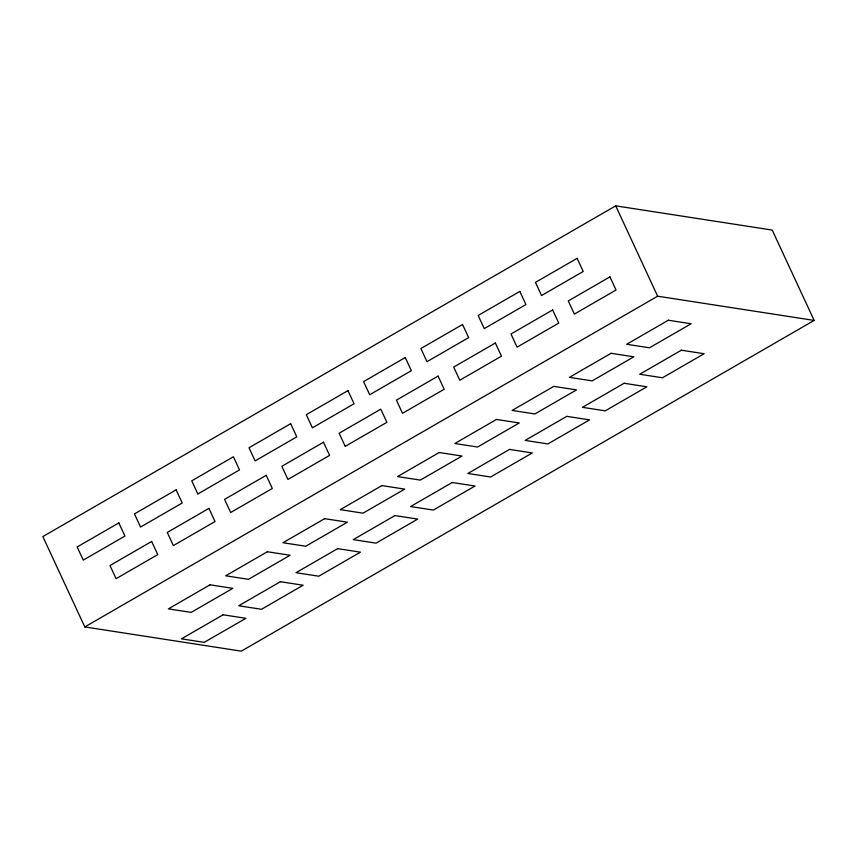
<?xml version="1.0" encoding="UTF-8"?>
<svg xmlns="http://www.w3.org/2000/svg" width="857" height="857" viewBox="0 0 857 857"><rect width="100%" height="100%" fill="white"/><g stroke="black" fill="none" stroke-linecap="round" stroke-linejoin="round"><path stroke-width="1.29" d="M615.712 205.851L42.85 536.578L84.789 626.938L241.288 651.149L814.15 320.422L772.211 230.062L615.712 205.851L657.64 296.201L814.15 320.422M198.01 493.868L239.499 469.915L233.404 456.77L191.743 480.831L197.838 493.975M345.371 446.283L386.893 422.319L380.797 409.175L339.126 433.224L345.232 446.368M84.789 626.938L657.64 296.201M118.834 522.92L77.162 546.97L83.268 560.114L124.929 536.064L118.834 522.92M176.114 489.85L134.453 513.9L140.548 527.044L182.22 502.995L176.114 489.85M290.684 423.701L249.023 447.75L255.129 460.895L296.79 436.845L290.684 423.701M347.974 390.631L306.313 414.681L312.409 427.825L354.07 403.765L347.974 390.631M405.254 357.551L363.593 381.611L369.699 394.745L411.36 370.695L405.254 357.551M462.544 324.482L420.883 348.531L426.979 361.675L468.64 337.626L462.544 324.482M519.824 291.401L478.163 315.462L484.269 328.606L525.93 304.546L519.824 291.401M577.115 258.332L535.454 282.382L541.549 295.526L583.21 271.476L577.115 258.332M151.646 541.463L109.985 565.524L116.091 578.668L157.752 554.608L151.646 541.463M208.937 508.394L167.276 532.443L173.371 545.588L215.032 521.538L208.937 508.394M266.216 475.324L224.555 499.374L230.662 512.518L272.322 488.469L266.216 475.324M323.507 442.244L281.846 466.304L287.941 479.449L329.602 455.388L323.507 442.244M438.077 376.105L396.416 400.155L402.511 413.299L444.172 389.239L438.077 376.105M495.367 343.025L453.696 367.085L459.802 380.219L501.463 356.169L495.367 343.025M552.647 309.955L510.986 334.005L517.082 347.149L558.753 323.1L552.647 309.955M609.938 276.875L568.277 300.936L574.372 314.08L616.033 290.02L609.938 276.875M210.061 584.817L168.4 608.866L191.165 612.391L232.825 588.341L210.061 584.817M267.352 551.747L225.691 575.797L248.455 579.321L290.116 555.261L267.352 551.747M324.642 518.667L282.971 542.727L305.735 546.241L347.406 522.192L324.642 518.667M381.922 485.598L340.261 509.647L363.025 513.172L404.686 489.122L381.922 485.598M439.213 452.517L397.552 476.578L420.316 480.102L461.977 456.042L439.213 452.517M496.492 419.448L454.831 443.498L477.595 447.022L519.256 422.972L496.492 419.448M553.783 386.378L512.122 410.428L534.886 413.952L576.547 389.892L553.783 386.378M611.062 353.298L569.402 377.359L592.166 380.872L633.826 356.823L611.062 353.298M668.353 320.229L626.692 344.278L649.456 347.803L691.117 323.753L668.353 320.229M223.099 614.79L181.438 638.84L204.202 642.364L245.863 618.315L223.099 614.79M280.378 581.721L238.717 605.77L261.481 609.295L303.142 585.235L280.378 581.721M337.669 548.641L296.008 572.701L318.772 576.215L360.433 552.165L337.669 548.641M394.948 515.571L353.288 539.621L376.052 543.145L417.713 519.096L394.948 515.571M452.239 482.491L410.578 506.551L433.342 510.065L475.003 486.015L452.239 482.491M509.529 449.422L467.858 473.471L490.622 476.995L532.293 452.946L509.529 449.422M566.809 416.352L525.148 440.402L547.912 443.926L589.573 419.866L566.809 416.352M624.1 383.272L582.439 407.332L605.203 410.846L646.864 386.796L624.1 383.272M681.379 350.202L639.718 374.252L662.482 377.776L704.143 353.727L681.379 350.202"/></g></svg>
